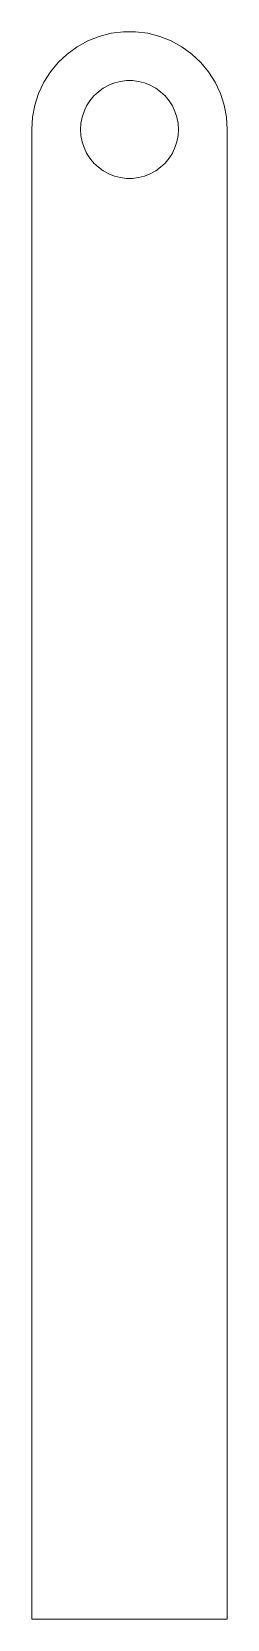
# Model space of a CAD drawing. Header units: millimetres. Extents: x -6 to 6, y -49 to 49.
import ezdxf

# ---------------------------------------------------------------- set-up
doc = ezdxf.new("R2010")
doc.units = ezdxf.units.MM
doc.layers.get('0').update_dxf_attribs({"linetype": 'CONTINUOUS', "lineweight": 0})

msp = doc.modelspace()

# ---------------------------------------------------------------- linework, layer by layer
for p, q in [((-3.856, 47.649), (-3.242, 48.096)), ((-3.242, 48.096), (-2.576, 48.462)), ((-2.576, 48.462), (-1.87, 48.741)), ((-1.87, 48.741), (-1.134, 48.93)), ((-1.134, 48.93), (-0.38, 49.026)), ((-0.38, 49.026), (0.38, 49.026)), ((0.38, 49.026), (1.134, 48.93)), ((1.134, 48.93), (1.87, 48.741)), ((1.87, 48.741), (2.576, 48.462)), ((2.576, 48.462), (3.242, 48.096)), ((3.242, 48.096), (3.856, 47.649)), ((-4.895, 46.544), (-4.41, 47.129)), ((-4.41, 47.129), (-3.856, 47.649)), ((3.856, 47.649), (4.41, 47.129)), ((4.41, 47.129), (4.895, 46.544)), ((-5.302, 45.902), (-4.895, 46.544)), ((4.895, 46.544), (5.302, 45.902)), ((-5.86, 44.492), (-5.625, 45.215)), ((-5.625, 45.215), (-5.302, 45.902)), ((-2.205, 45.058), (-1.928, 45.318)), ((-1.928, 45.318), (-1.621, 45.542)), ((-1.621, 45.542), (-1.288, 45.725)), ((-1.288, 45.725), (-0.935, 45.864)), ((-0.935, 45.864), (-0.567, 45.959)), ((-0.567, 45.959), (-0.19, 46.007)), ((-0.19, 46.007), (0.19, 46.007)), ((0.19, 46.007), (0.567, 45.959)), ((0.567, 45.959), (0.935, 45.864)), ((0.935, 45.864), (1.288, 45.725)), ((1.288, 45.725), (1.621, 45.542)), ((1.621, 45.542), (1.928, 45.318)), ((1.928, 45.318), (2.205, 45.058)), ((5.302, 45.902), (5.625, 45.215)), ((5.625, 45.215), (5.86, 44.492)), ((-6.002, 43.746), (-5.86, 44.492)), ((-2.813, 44.101), (-2.651, 44.445)), ((-2.651, 44.445), (-2.447, 44.766)), ((-2.447, 44.766), (-2.205, 45.058)), ((2.205, 45.058), (2.447, 44.766)), ((2.447, 44.766), (2.651, 44.445)), ((2.651, 44.445), (2.813, 44.101)), ((5.86, 44.492), (6.002, 43.746)), ((-6.05, 42.987), (-6.002, 43.746)), ((-3.025, 42.987), (-3.001, 43.367)), ((-3.001, 43.367), (-2.93, 43.74)), ((-2.93, 43.74), (-2.813, 44.101)), ((2.813, 44.101), (2.93, 43.74)), ((2.93, 43.74), (3.001, 43.367)), ((3.001, 43.367), (3.025, 42.987)), ((6.002, 43.746), (6.05, 42.987)), ((-6.05, -49.037), (-6.05, 42.987)), ((-3.001, 42.608), (-3.025, 42.987)), ((-2.93, 42.235), (-3.001, 42.608)), ((-2.813, 41.874), (-2.93, 42.235)), ((2.93, 42.235), (2.813, 41.874)), ((3.001, 42.608), (2.93, 42.235)), ((3.025, 42.987), (3.001, 42.608)), ((6.05, 42.987), (6.05, -49.037)), ((-2.651, 41.53), (-2.813, 41.874)), ((-2.447, 41.209), (-2.651, 41.53)), ((-2.205, 40.917), (-2.447, 41.209)), ((2.447, 41.209), (2.205, 40.917)), ((2.651, 41.53), (2.447, 41.209)), ((2.813, 41.874), (2.651, 41.53)), ((-1.928, 40.657), (-2.205, 40.917)), ((-1.621, 40.433), (-1.928, 40.657)), ((-1.288, 40.25), (-1.621, 40.433)), ((-0.935, 40.111), (-1.288, 40.25)), ((1.288, 40.25), (0.935, 40.111)), ((1.621, 40.433), (1.288, 40.25)), ((1.928, 40.657), (1.621, 40.433)), ((2.205, 40.917), (1.928, 40.657)), ((-0.567, 40.016), (-0.935, 40.111)), ((-0.19, 39.968), (-0.567, 40.016)), ((0.19, 39.968), (-0.19, 39.968)), ((0.567, 40.016), (0.19, 39.968)), ((0.935, 40.111), (0.567, 40.016)), ((6.05, -49.037), (-6.05, -49.037))]:
    msp.add_line(p, q)

doc.saveas('drawing.dxf')
